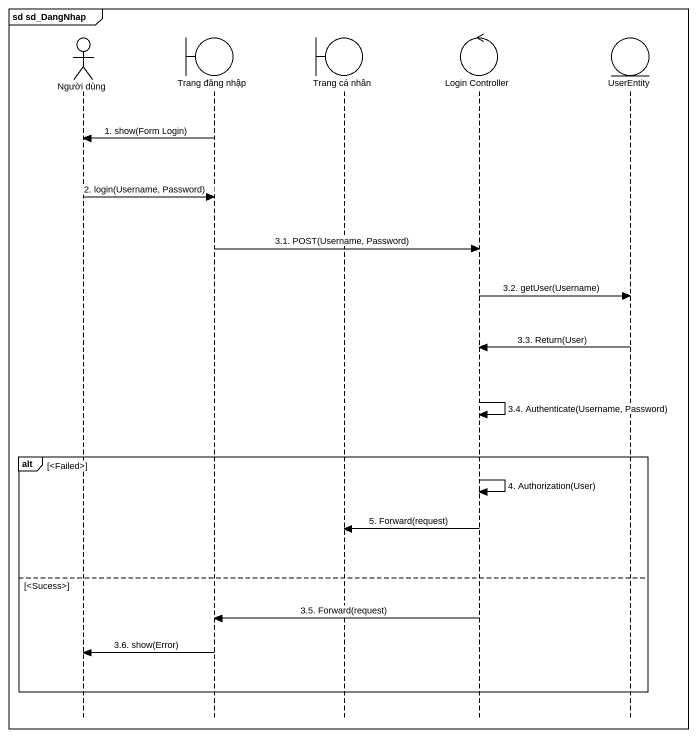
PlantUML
@startuml
mainframe sd sd_DangNhap
hide footbox
actor "Người dùng" as Người_dùng
boundary "Trang đăng nhập" as Trang_đăng_nhập
boundary "Trang cá nhân" as Trang_cá_nhân
control "Login Controller" as Login_Controller
entity UserEntity

Trang_đăng_nhập -> Người_dùng : 1. show(Form Login)
Người_dùng -> Trang_đăng_nhập : 2. login(Username, Password)
Trang_đăng_nhập -> Login_Controller : 3.1. POST(Username, Password)
Login_Controller -> UserEntity : 3.2. getUser(Username)
UserEntity -> Login_Controller : 3.3. Return(User)
Login_Controller -> Login_Controller : 3.4. Authenticate(Username, Password)
alt <Failed>
  Login_Controller -> Login_Controller : 4. Authorization(User)
  Login_Controller -> Trang_cá_nhân : 5. Forward(request)
else <Sucess>
  Login_Controller -> Trang_đăng_nhập : 3.5. Forward(request)
  Trang_đăng_nhập -> Người_dùng : 3.6. show(Error)
end
@enduml
